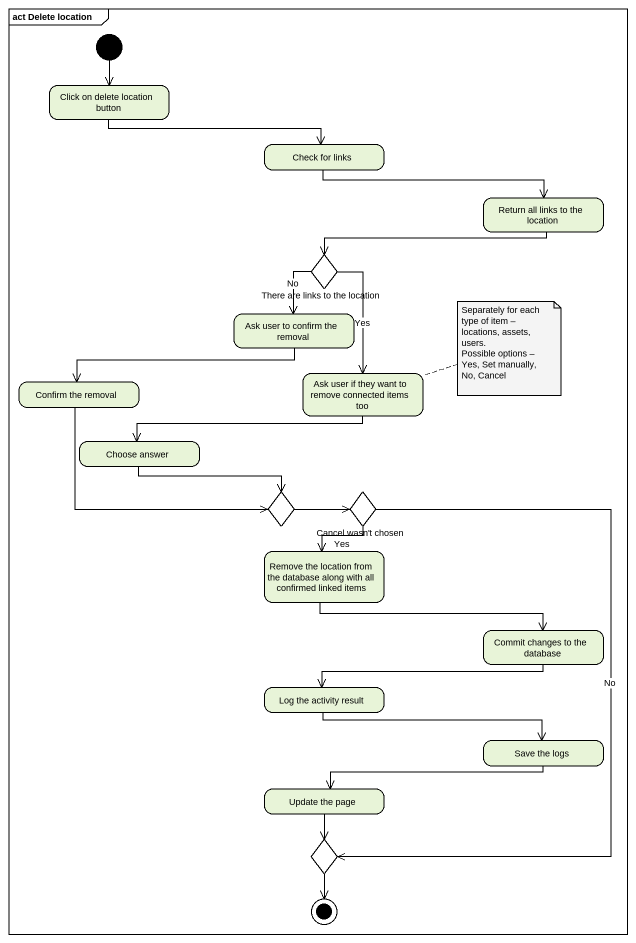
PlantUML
@startuml
mainframe act Delete location
hide empty description
state "Click on delete location button" as Click_on_delete_location
state "Check for links" as Check_for_links
state "Return all links to the location" as Return_all_links_to_the
state "There are links to the location" as There_are_links_to_the <<choice>>
state "Ask user to confirm the removal" as Ask_user_to_confirm_the
state "Confirm the removal" as Confirm_the_removal
state "Ask user if they want to remove connected items too" as Ask_user_if_they_want_to
state "Choose answer" as Choose_answer
state choice1 <<choice>>
state "Cancel wasn't chosen" as Cancel_wasn_t_chosen <<choice>>
state "Remove the location from the database along with all confirmed linked items" as Remove_the_location_from
state "Commit changes to the database" as Commit_changes_to_the
state "Log the activity result" as Log_the_activity_result
state "Save the logs" as Save_the_logs
state "Update the page" as Update_the_page
state choice2 <<choice>>
[*] --> Click_on_delete_location
Click_on_delete_location -right-> Check_for_links
Check_for_links -right-> Return_all_links_to_the
Return_all_links_to_the -left-> There_are_links_to_the
There_are_links_to_the --> Ask_user_to_confirm_the : No
There_are_links_to_the --> Ask_user_if_they_want_to : Yes
Ask_user_to_confirm_the -left-> Confirm_the_removal
Confirm_the_removal -right-> choice1
Ask_user_if_they_want_to -left-> Choose_answer
Choose_answer -right-> choice1
choice1 -right-> Cancel_wasn_t_chosen
Cancel_wasn_t_chosen --> Remove_the_location_from : Yes
Cancel_wasn_t_chosen --> choice2 : No
Remove_the_location_from -right-> Commit_changes_to_the
Commit_changes_to_the -left-> Log_the_activity_result
Log_the_activity_result -right-> Save_the_logs
Save_the_logs -left-> Update_the_page
Update_the_page --> choice2
choice2 --> [*]
note right of Ask_user_if_they_want_to
  Separately for each type of item – locations, assets, users.
  Possible options – Yes, Set manually, No, Cancel
end note
@enduml
